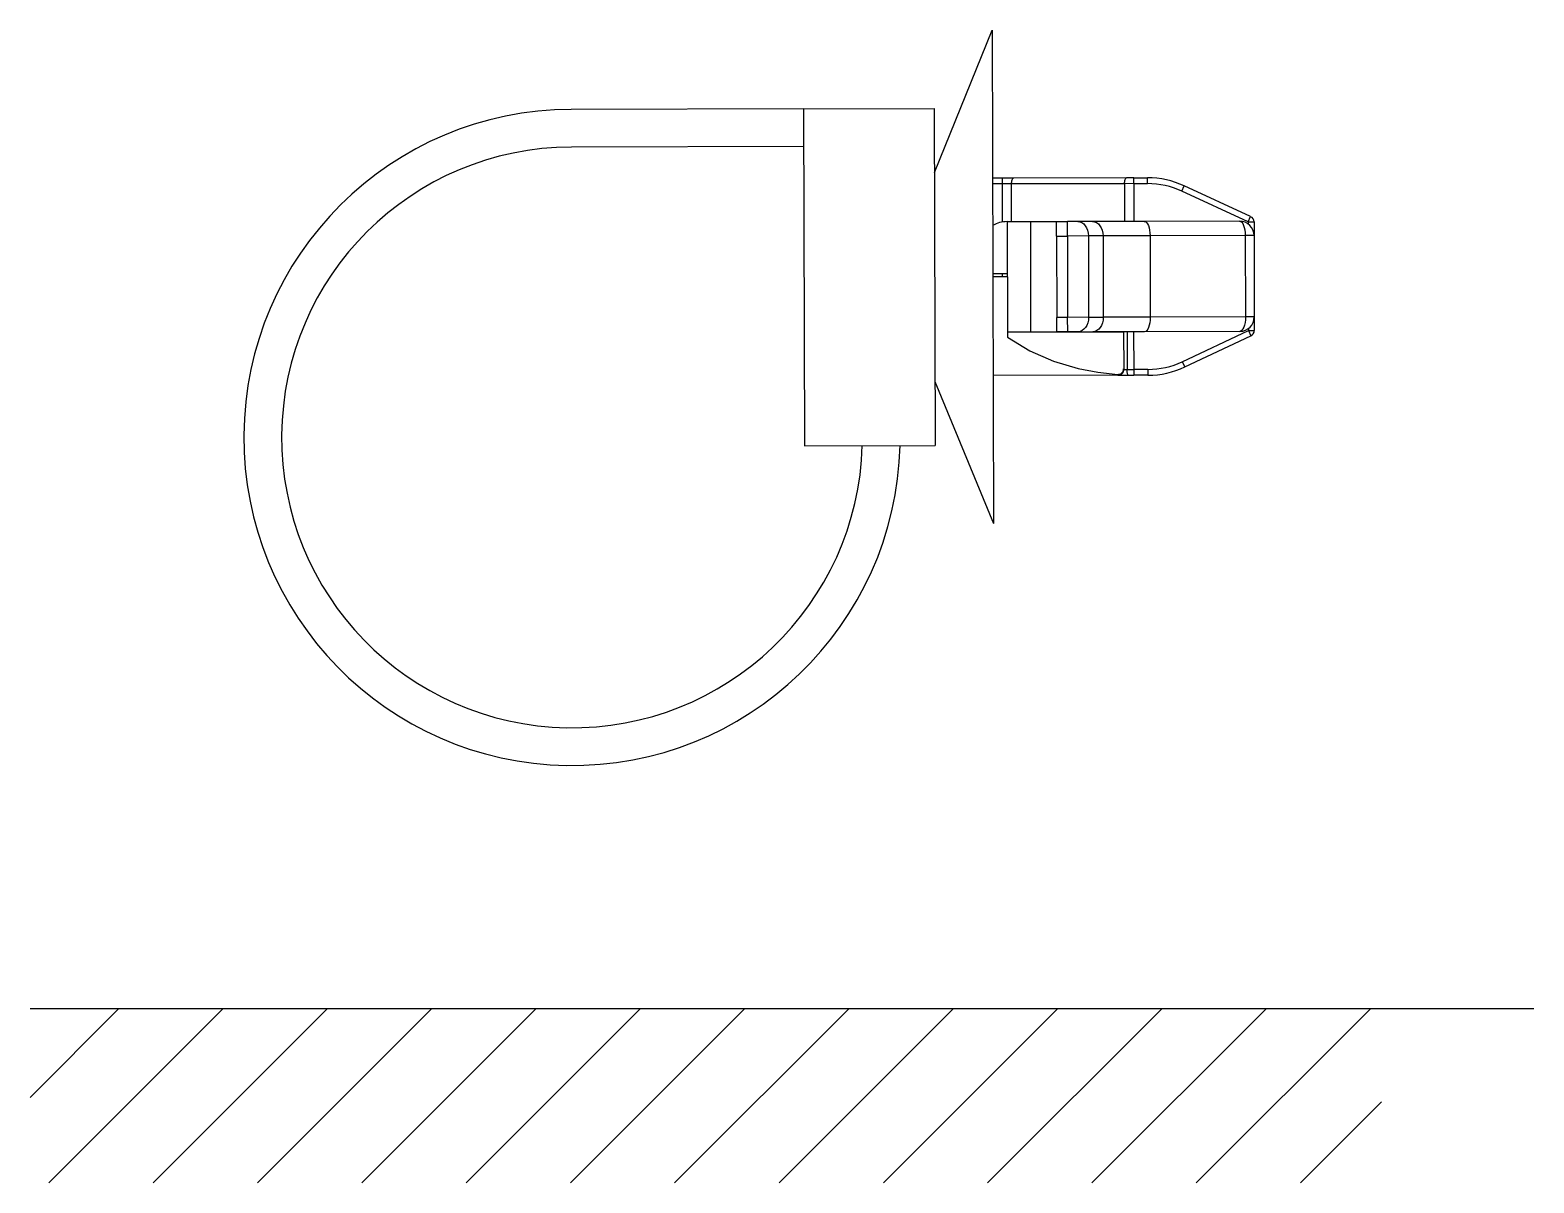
# Model space of a CAD drawing. Header units: inches. Extents: x 47316 to 59086, y 3141 to 11743.
# Drawn here: x 52517.48 to 52543.37, y 9666.23 to 9686.08 of the extents above; entities that cross this region are included whole.
import ezdxf

# ---------------------------------------------------------------- set-up
doc = ezdxf.new("R2010")
doc.units = ezdxf.units.IN
doc.header["$MEASUREMENT"] = 0

msp = doc.modelspace()

# ---------------------------------------------------------------- linework, layer by layer
at = {"color": 0, "linetype": 'ByBlock', "lineweight": -3, "ltscale": 0.132311}
for p, q in [((52533.051, 9683.631), (52534.046, 9686.083)), ((52533.059, 9680.031), (52534.065, 9677.584))]:
    msp.add_line(p, q, dxfattribs=at)
at = {"color": 0, "linetype": 'ByBlock', "lineweight": -3, "ltscale": 0.425}
msp.add_line((52534.046, 9686.083), (52534.065, 9677.584), dxfattribs=at)
at = {"color": 0, "linetype": 'ByBlock', "lineweight": -3, "ltscale": 0.2}
for p, q in [((52530.799, 9684.726), (52526.799, 9684.718)), ((52530.8, 9684.076), (52526.8, 9684.068))]:
    msp.add_line(p, q, dxfattribs=at)
at = {"color": 0, "linetype": 'ByBlock', "lineweight": -3, "ltscale": 0.1125}
for p, q in [((52530.799, 9684.726), (52533.049, 9684.731)), ((52530.812, 9678.926), (52533.062, 9678.931))]:
    msp.add_line(p, q, dxfattribs=at)
at = {"color": 0, "linetype": 'ByBlock', "lineweight": -3, "ltscale": 0.289999}
msp.add_line((52530.799, 9684.726), (52530.812, 9678.926), dxfattribs=at)
at = {"color": 0, "linetype": 'ByBlock', "lineweight": -3, "ltscale": 0.096026}
for p, q in [((52533.049, 9684.731), (52533.053, 9682.811)), ((52533.057, 9680.852), (52533.062, 9678.931))]:
    msp.add_line(p, q, dxfattribs=at)
at = {"color": 0, "linetype": 'ByBlock', "lineweight": -3, "ltscale": 0.008443}
for p, q in [((52534.22, 9683.534), (52534.052, 9683.534)), ((52534.221, 9683.434), (52534.052, 9683.434))]:
    msp.add_line(p, q, dxfattribs=at)
at = {"color": 0, "linetype": 'ByBlock', "lineweight": -3, "ltscale": 0.005}
for p, q in [((52534.221, 9683.434), (52534.22, 9683.534)), ((52536.483, 9683.439), (52536.483, 9683.539)), ((52536.719, 9683.439), (52536.719, 9683.539)), ((52537.311, 9683.309), (52537.353, 9683.4)), ((52538.453, 9682.779), (52538.495, 9682.87)), ((52538.453, 9682.779), (52538.553, 9682.78)), ((52538.457, 9680.907), (52538.557, 9680.907)), ((52538.457, 9680.907), (52538.5, 9680.816)), ((52536.482, 9680.239), (52536.482, 9680.139)), ((52536.726, 9680.239), (52536.726, 9680.139)), ((52537.318, 9680.372), (52537.36, 9680.281))]:
    msp.add_line(p, q, dxfattribs=at)
at = {"color": 0, "linetype": 'ByBlock', "lineweight": -3, "ltscale": 0.009488}
msp.add_line((52534.41, 9683.534), (52534.22, 9683.534), dxfattribs=at)
at = {"color": 0, "linetype": 'ByBlock', "lineweight": -3, "ltscale": 0.032832}
msp.add_line((52534.222, 9682.777), (52534.221, 9683.434), dxfattribs=at)
at = {"color": 0, "linetype": 'ByBlock', "lineweight": -3, "ltscale": 0.007906}
msp.add_line((52534.379, 9683.434), (52534.221, 9683.434), dxfattribs=at)
at = {"color": 0, "linetype": 'ByBlock', "lineweight": -3, "ltscale": 0.097302}
for p, q in [((52536.325, 9683.438), (52534.379, 9683.434)), ((52536.356, 9683.539), (52534.41, 9683.534))]:
    msp.add_line(p, q, dxfattribs=at)
at = {"color": 0, "linetype": 'ByBlock', "lineweight": -3, "ltscale": 0.0325}
for p, q in [((52534.38, 9682.784), (52534.379, 9683.434)), ((52536.325, 9683.438), (52536.326, 9682.788)), ((52536.483, 9683.439), (52536.484, 9682.789)), ((52536.369, 9680.889), (52536.37, 9680.239)), ((52536.481, 9680.889), (52536.482, 9680.239))]:
    msp.add_line(p, q, dxfattribs=at)
at = {"color": 0, "linetype": 'ByBlock', "lineweight": -3, "ltscale": 0.007907}
msp.add_line((52536.483, 9683.439), (52536.325, 9683.438), dxfattribs=at)
at = {"color": 0, "linetype": 'ByBlock', "lineweight": -3, "ltscale": 0.006325}
msp.add_line((52536.483, 9683.539), (52536.356, 9683.539), dxfattribs=at)
at = {"color": 0, "linetype": 'ByBlock', "lineweight": -3, "ltscale": 0.011804}
for p, q in [((52536.483, 9683.539), (52536.719, 9683.539)), ((52536.483, 9683.439), (52536.719, 9683.439))]:
    msp.add_line(p, q, dxfattribs=at)
at = {"color": 0, "linetype": 'ByBlock', "lineweight": -3, "ltscale": 0.062942}
for p, q in [((52538.495, 9682.87), (52537.353, 9683.4)), ((52537.36, 9680.281), (52538.5, 9680.816))]:
    msp.add_line(p, q, dxfattribs=at)
at = {"color": 0, "linetype": 'ByBlock', "lineweight": -3, "ltscale": 0.062941}
for p, q in [((52538.453, 9682.779), (52537.311, 9683.309)), ((52537.318, 9680.372), (52538.457, 9680.907))]:
    msp.add_line(p, q, dxfattribs=at)
at = {"color": 0, "linetype": 'ByBlock', "lineweight": -3, "ltscale": 0.097948}
msp.add_line((52533.053, 9682.811), (52533.057, 9680.852), dxfattribs=at)
at = {"color": 0, "linetype": 'ByBlock', "lineweight": -3, "ltscale": 0.02}
for p, q in [((52534.303, 9682.784), (52534.703, 9682.785)), ((52534.307, 9680.884), (52534.707, 9680.885))]:
    msp.add_line(p, q, dxfattribs=at)
at = {"color": 0, "linetype": 'ByBlock', "lineweight": -3, "ltscale": 0.095}
for p, q in [((52534.303, 9682.784), (52534.307, 9680.884)), ((52534.703, 9682.785), (52534.707, 9680.885))]:
    msp.add_line(p, q, dxfattribs=at)
at = {"color": 0, "linetype": 'ByBlock', "lineweight": -3, "ltscale": 0.022501}
for p, q in [((52534.703, 9682.785), (52535.153, 9682.786)), ((52534.707, 9680.885), (52535.157, 9680.886))]:
    msp.add_line(p, q, dxfattribs=at)
at = {"color": 0, "linetype": 'ByBlock', "lineweight": -3, "ltscale": 0.009364}
for p, q in [((52535.153, 9682.786), (52535.341, 9682.786)), ((52535.154, 9682.536), (52535.341, 9682.536)), ((52535.344, 9681.136), (52535.157, 9681.136)), ((52535.345, 9680.886), (52535.157, 9680.886))]:
    msp.add_line(p, q, dxfattribs=at)
at = {"color": 0, "linetype": 'ByBlock', "lineweight": -3, "ltscale": 0.0125}
for p, q in [((52535.154, 9682.536), (52535.153, 9682.786)), ((52535.341, 9682.536), (52535.341, 9682.786)), ((52534.305, 9681.884), (52534.055, 9681.884)), ((52534.305, 9681.834), (52534.055, 9681.834)), ((52535.157, 9680.886), (52535.157, 9681.136)), ((52535.345, 9680.886), (52535.344, 9681.136))]:
    msp.add_line(p, q, dxfattribs=at)
at = {"color": 0, "linetype": 'ByBlock', "lineweight": -3, "ltscale": 0.07}
for p, q in [((52535.154, 9682.536), (52535.157, 9681.136)), ((52535.341, 9682.536), (52535.344, 9681.136)), ((52535.701, 9682.537), (52535.704, 9681.137)), ((52535.954, 9682.538), (52535.957, 9681.138)), ((52536.764, 9682.539), (52536.767, 9681.139)), ((52538.403, 9682.543), (52538.406, 9681.143)), ((52538.554, 9682.543), (52538.557, 9681.143))]:
    msp.add_line(p, q, dxfattribs=at)
at = {"color": 0, "linetype": 'ByBlock', "lineweight": -3, "ltscale": 0.009006}
for p, q in [((52535.521, 9682.787), (52535.341, 9682.786)), ((52535.525, 9680.887), (52535.345, 9680.886))]:
    msp.add_line(p, q, dxfattribs=at)
at = {"color": 0, "linetype": 'ByBlock', "lineweight": -3, "ltscale": 0.018011}
for p, q in [((52535.701, 9682.537), (52535.341, 9682.536)), ((52535.704, 9681.137), (52535.344, 9681.136))]:
    msp.add_line(p, q, dxfattribs=at)
at = {"color": 0, "linetype": 'ByBlock', "lineweight": -3, "ltscale": 0.012637}
for p, q in [((52535.773, 9682.787), (52535.521, 9682.787)), ((52535.954, 9682.538), (52535.701, 9682.537)), ((52535.704, 9681.137), (52535.957, 9681.138)), ((52535.525, 9680.887), (52535.778, 9680.887))]:
    msp.add_line(p, q, dxfattribs=at)
at = {"color": 0, "linetype": 'ByBlock', "lineweight": -3, "ltscale": 0.04455}
for p, q in [((52536.664, 9682.789), (52535.773, 9682.787)), ((52536.669, 9680.889), (52535.778, 9680.887))]:
    msp.add_line(p, q, dxfattribs=at)
at = {"color": 0, "linetype": 'ByBlock', "lineweight": -3, "ltscale": 0.0405}
for p, q in [((52536.764, 9682.539), (52535.954, 9682.538)), ((52536.767, 9681.139), (52535.957, 9681.138))]:
    msp.add_line(p, q, dxfattribs=at)
at = {"color": 0, "linetype": 'ByBlock', "lineweight": -3, "ltscale": 0.081943}
for p, q in [((52538.303, 9682.793), (52536.664, 9682.789)), ((52538.403, 9682.543), (52536.764, 9682.539)), ((52538.406, 9681.143), (52536.767, 9681.139)), ((52538.307, 9680.893), (52536.669, 9680.889))]:
    msp.add_line(p, q, dxfattribs=at)
at = {"color": 0, "linetype": 'ByBlock', "lineweight": -3, "ltscale": 0.007544}
for p, q in [((52538.554, 9682.543), (52538.403, 9682.543)), ((52538.557, 9681.143), (52538.406, 9681.143))]:
    msp.add_line(p, q, dxfattribs=at)
at = {"color": 0, "linetype": 'ByBlock', "lineweight": -3, "ltscale": 0.001816}
for p, q in [((52538.453, 9682.779), (52538.453, 9682.743)), ((52538.457, 9680.943), (52538.457, 9680.907))]:
    msp.add_line(p, q, dxfattribs=at)
at = {"color": 0, "linetype": 'ByBlock', "lineweight": -3, "ltscale": 0.011816}
for p, q in [((52538.553, 9682.78), (52538.554, 9682.543)), ((52538.557, 9681.143), (52538.557, 9680.907))]:
    msp.add_line(p, q, dxfattribs=at)
at = {"color": 0, "linetype": 'ByBlock', "lineweight": -3, "ltscale": 0.0025}
msp.add_line((52534.224, 9681.834), (52534.224, 9681.884), dxfattribs=at)
at = {"color": 0, "linetype": 'ByBlock', "lineweight": -3, "ltscale": 0.1}
msp.add_line((52534.307, 9680.884), (52536.307, 9680.888), dxfattribs=at)
at = {"color": 0, "linetype": 'ByBlock', "lineweight": -3, "ltscale": 0.004339}
msp.add_line((52534.307, 9680.884), (52534.308, 9680.797), dxfattribs=at)
at = {"color": 0, "linetype": 'ByBlock', "lineweight": -3, "ltscale": 0.003059}
msp.add_line((52536.369, 9680.889), (52536.307, 9680.888), dxfattribs=at)
at = {"color": 0, "linetype": 'ByBlock', "lineweight": -3, "ltscale": 0.031953}
msp.add_line((52536.307, 9680.888), (52536.309, 9680.249), dxfattribs=at)
at = {"color": 0, "linetype": 'ByBlock', "lineweight": -3, "ltscale": 0.000233459}
msp.add_line((52536.373, 9680.889), (52536.369, 9680.889), dxfattribs=at)
at = {"color": 0, "linetype": 'ByBlock', "lineweight": -3, "ltscale": 0.005363}
msp.add_line((52536.481, 9680.889), (52536.373, 9680.889), dxfattribs=at)
at = {"color": 0, "linetype": 'ByBlock', "lineweight": -3, "ltscale": 0.000495148}
msp.add_line((52536.309, 9680.249), (52536.309, 9680.239), dxfattribs=at)
at = {"color": 0, "linetype": 'ByBlock', "lineweight": -3, "ltscale": 9.0198e-05}
msp.add_line((52536.309, 9680.239), (52536.31, 9680.238), dxfattribs=at)
at = {"color": 0, "linetype": 'ByBlock', "lineweight": -3, "ltscale": 0.002986}
msp.add_line((52536.31, 9680.238), (52536.37, 9680.239), dxfattribs=at)
at = {"color": 0, "linetype": 'ByBlock', "lineweight": -3, "ltscale": 0.005597}
msp.add_line((52536.37, 9680.239), (52536.482, 9680.239), dxfattribs=at)
at = {"color": 0, "linetype": 'ByBlock', "lineweight": -3, "ltscale": 0.012206}
for p, q in [((52536.726, 9680.239), (52536.482, 9680.239)), ((52536.726, 9680.139), (52536.482, 9680.139))]:
    msp.add_line(p, q, dxfattribs=at)
at = {"color": 0, "linetype": 'ByBlock', "lineweight": -3, "ltscale": 0.107719}
msp.add_line((52536.213, 9680.138), (52534.059, 9680.134), dxfattribs=at)
at = {"color": 0, "linetype": 'ByBlock', "lineweight": -3, "ltscale": 0.000715637}
msp.add_line((52536.209, 9680.154), (52536.209, 9680.139), dxfattribs=at)
at = {"color": 0, "linetype": 'ByBlock', "lineweight": -3, "ltscale": 0.00896}
msp.add_line((52536.213, 9680.138), (52536.393, 9680.139), dxfattribs=at)
at = {"color": 0, "linetype": 'ByBlock', "lineweight": -3, "ltscale": 0.004477}
msp.add_line((52536.393, 9680.139), (52536.482, 9680.139), dxfattribs=at)
at = {"color": 0, "lineweight": -3}
for p, q in [((52517.48, 9667.703, 0), (52519.01, 9669.233, 0)), ((52517.48, 9669.233, 0), (52543.373, 9669.233, 0)), ((52517.802, 9666.229, 0), (52520.806, 9669.233, 0)), ((52519.598, 9666.229, 0), (52522.602, 9669.233, 0)), ((52521.394, 9666.229, 0), (52524.398, 9669.233, 0)), ((52523.19, 9666.229, 0), (52526.194, 9669.233, 0)), ((52524.986, 9666.229, 0), (52527.99, 9669.233, 0)), ((52526.782, 9666.229, 0), (52529.786, 9669.233, 0)), ((52528.578, 9666.229, 0), (52531.582, 9669.233, 0)), ((52530.375, 9666.229, 0), (52533.378, 9669.233, 0)), ((52532.171, 9666.229, 0), (52535.174, 9669.233, 0)), ((52533.967, 9666.229, 0), (52536.97, 9669.233, 0)), ((52535.763, 9666.229, 0), (52538.766, 9669.233, 0)), ((52537.559, 9666.229, 0), (52540.562, 9669.233, 0)), ((52539.355, 9666.229, 0), (52540.751, 9667.625, 0))]:
    msp.add_line(p, q, dxfattribs=at)
at = {"color": 0, "linetype": 'ByBlock', "lineweight": -3}
msp.add_lwpolyline([(52534.308, 9680.797), (52534.693, 9680.56), (52535.102, 9680.379), (52535.526, 9680.253), (52535.866, 9680.19), (52536.209, 9680.154)], dxfattribs=at)
for centre, radius, start, end in [((52526.811, 9679.068), 5.65, 90.1251, 358.6038), ((52526.811, 9679.068), 5, 90.1251, 358.406), ((52536.722, 9682.039), 1.5, 65.1082, 90.1251), ((52536.722, 9682.039), 1.4, 65.1082, 90.1251), ((52538.453, 9682.779), 0.1, 0.1251, 65.1082), ((52534.304, 9682.284), 0.5, 90.1251, 120.1252), ((52538.304, 9682.543), 0.25, 0.1251, 90.1251), ((52538.307, 9681.143), 0.25, 270.1251, 0.1251), ((52538.457, 9680.907), 0.1, 295.142, 0.1251), ((52536.215, 9680.247), 0.0931, 266.0488, 1.7257), ((52536.209, 9680.239), 0.0999, 270.0679, 0.0677), ((52536.723, 9681.639), 1.4, 270.1251, 295.142), ((52536.723, 9681.639), 1.5, 270.1251, 295.142), ((52536.212, 9680.142), 0.00433, 225.7345, 288.9627)]:
    msp.add_arc(centre, radius, start, end, dxfattribs=at)
at = {"color": 0, "linetype": 'ByBlock', "lineweight": -3, "extrusion": (0, 0, -1)}
for centre, major_axis, ratio, start_param, end_param in [((52534.41, 9683.434), (0, -0.1), 0.316228, 1.570796, 3.141593), ((52536.356, 9683.439), (0, -0.1), 0.316228, 1.570796, 3.141593), ((52535.521, 9682.537), (0.001, -0.25), 0.720438, 3.141593, 4.712389), ((52535.774, 9682.537), (0.001, -0.25), 0.720438, 3.141593, 4.712389), ((52536.665, 9682.539), (0.001, -0.25), 0.396439, 3.141593, 4.712389), ((52538.304, 9682.543), (0.001, -0.25), 0.396439, 3.141593, 4.712389), ((52535.524, 9681.137), (0.001, -0.25), 0.720438, 4.712389, 6.283185), ((52535.777, 9681.137), (0.001, -0.25), 0.720438, 4.712389, 6.283185), ((52536.668, 9681.139), (0.001, -0.25), 0.396439, 4.712389, 6.283185), ((52538.307, 9681.143), (0.001, -0.25), 0.396439, 4.712389, 6.283185), ((52536.213, 9680.238), (0, 0.1), 0.97071, 1.570796, 3.141593), ((52536.392, 9680.239), (0, 0.1), 0.22389, 3.141593, 4.712389)]:
    msp.add_ellipse(centre, major_axis=major_axis, ratio=ratio, start_param=start_param, end_param=end_param, dxfattribs=at)

doc.saveas('drawing.dxf')
